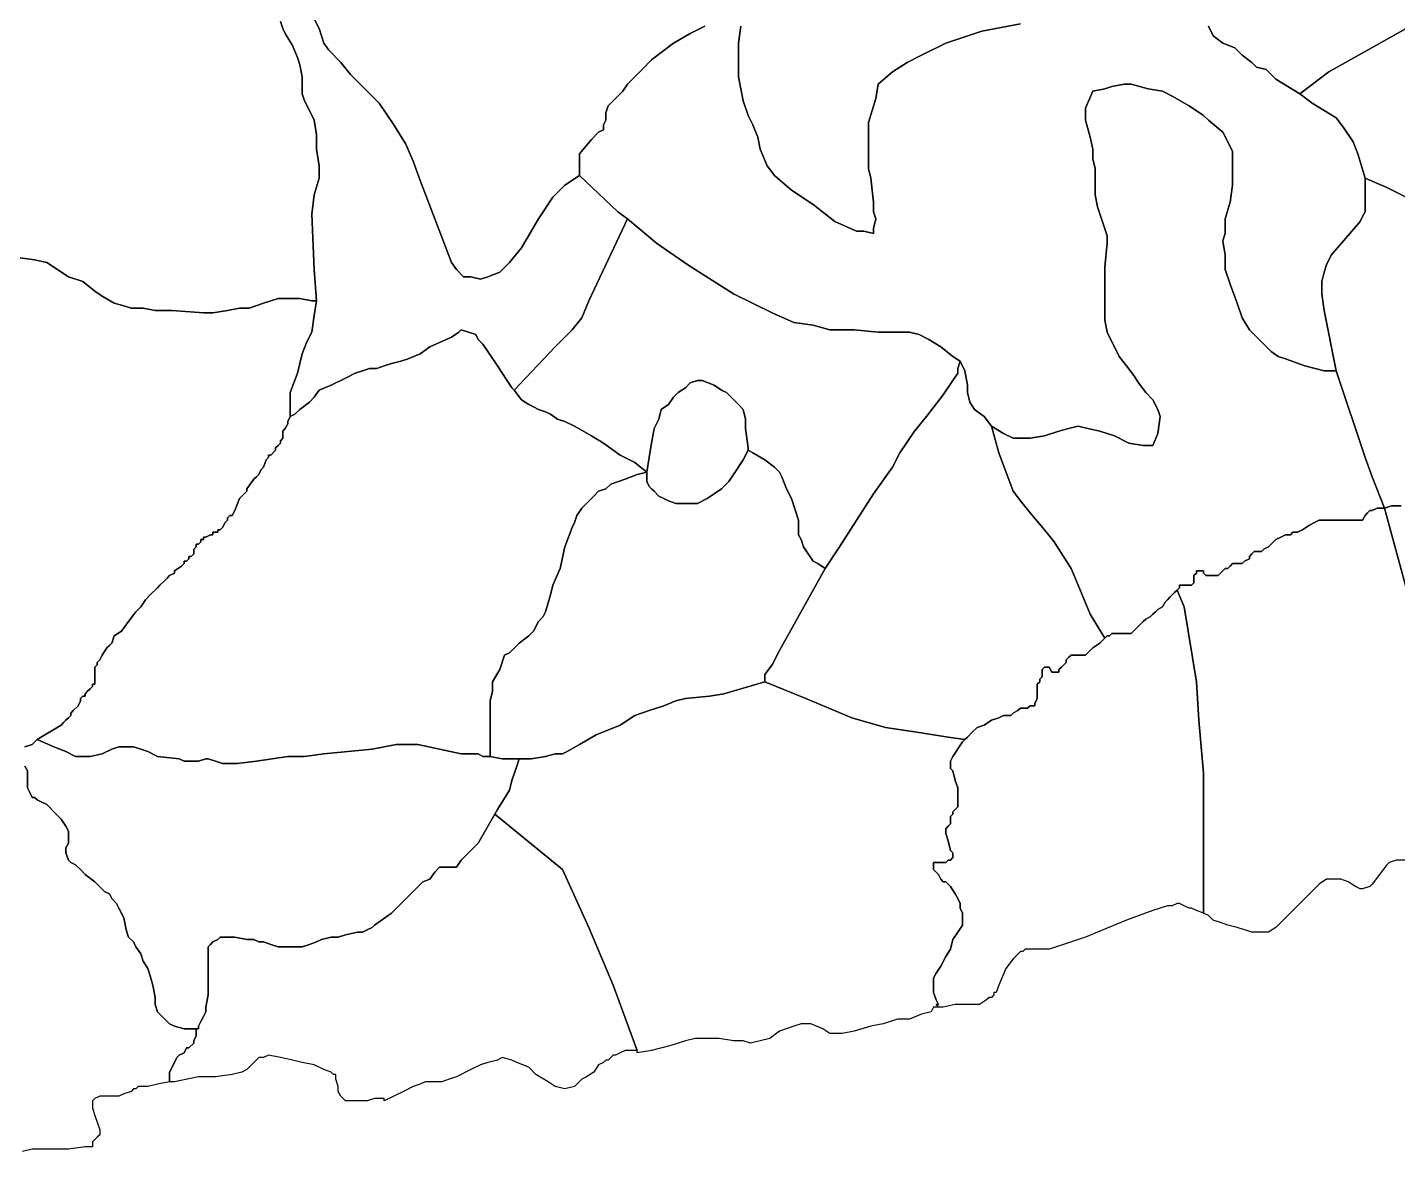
# Model space of a CAD drawing. Extents: x 20 to 266, y 22 to 174.
# Drawn here: x 136.32 to 184.45, y 23.18 to 62.68 of the extents above; entities that cross this region are included whole.
import ezdxf

# ---------------------------------------------------------------- set-up
doc = ezdxf.new("R2010")
doc.units = 0
doc.layers.add('KAREMO', color=7, linetype='CONTINUOUS')

msp = doc.modelspace()

# ---------------------------------------------------------------- linework, layer by layer
at = {"layer": 'KAREMO', "color": 2}
for points in [[(145.209084, 62.892594), (145.293754, 62.63857), (145.378424, 62.469222), (145.632435, 62.045846), (145.801771, 61.622474), (145.886442, 61.36845), (145.971112, 60.945074), (145.971112, 60.352351), (146.055782, 60.098326), (146.225122, 59.759628), (146.394463, 59.420926), (146.479133, 58.91288), (146.479133, 58.404831), (146.563803, 57.812104), (146.563803, 57.388732), (146.394463, 56.796009), (146.309793, 56.118608), (146.394463, 54.171088), (146.479133, 53.070315), (146.309793, 53.070315), (145.886442, 53.154989), (145.547764, 53.154989), (145.378424, 53.154989), (145.209084, 53.154989), (145.124413, 53.154989), (144.616392, 52.985642), (144.108371, 52.816291), (143.769694, 52.816291), (143.346343, 52.731617), (142.838322, 52.64694), (142.499641, 52.64694), (141.398932, 52.731617), (141.144921, 52.731617), (140.806241, 52.731617), (140.382893, 52.816291), (139.959542, 52.816291), (139.705532, 52.900965), (139.366851, 52.985642), (138.9435, 53.239666), (138.689493, 53.409014), (138.266142, 53.747716), (137.758121, 53.917063), (136.996092, 54.425113), (136.572741, 54.509786), (135.98005, 54.594464)], [(155.708167, 57.473405), (157.062886, 56.203286), (157.401567, 55.949261), (156.724205, 54.509786), (156.046844, 53.070316), (155.792837, 52.477592), (155.454156, 52.054217), (154.861465, 51.461494), (153.422075, 49.937345), (153.337405, 50.022023), (152.829383, 50.784097), (152.490703, 51.292143), (152.321366, 51.546167), (152.152025, 51.715518), (152.067355, 51.884869), (151.559334, 52.054217), (151.474664, 51.969543), (151.220653, 51.800192), (150.458625, 51.461494), (150.119944, 51.207469), (149.696593, 51.038121), (149.442583, 50.953444), (149.103902, 50.868771), (148.849895, 50.784097), (148.595884, 50.69942), (148.341874, 50.69942), (148.087863, 50.614746), (147.833853, 50.530072), (147.495172, 50.360721), (146.987154, 50.106696), (146.563803, 49.937345), (146.394463, 49.683324), (146.225122, 49.513973), (145.886442, 49.259949), (145.717101, 49.090598), (145.547764, 49.005924), (145.547764, 49.4293), (145.547764, 49.852672), (145.801771, 50.530072), (145.971112, 51.207469), (146.140452, 51.630845), (146.309793, 51.969543), (146.394463, 52.562266), (146.479133, 53.070316), (146.394463, 54.171088), (146.309793, 56.118608), (146.394463, 56.796009), (146.563803, 57.388732), (146.563803, 57.812104), (146.479133, 58.404831), (146.479133, 58.91288), (146.394463, 59.420926), (146.225122, 59.759628), (146.055782, 60.098326), (145.971112, 60.352351), (145.971112, 60.945074), (145.886442, 61.36845), (145.801771, 61.622474), (145.632435, 62.045846), (145.378424, 62.469222), (145.293754, 62.63857), (145.209084, 62.892594)], [(146.394463, 62.977272), (146.563803, 62.63857), (146.733144, 62.13052), (146.902484, 61.876496), (147.325835, 61.453123), (147.664512, 61.029748), (148.172533, 60.521698), (148.680555, 60.013652), (149.188572, 59.251578), (149.611923, 58.574178), (149.865934, 57.981455), (150.119944, 57.304058), (150.627965, 55.949261), (151.220653, 54.425113), (151.389994, 54.171088), (151.644004, 53.917063), (151.898015, 53.917063), (152.236696, 53.83239), (152.490703, 53.917063), (152.914054, 54.086414), (153.252734, 54.425113), (153.676085, 54.933162), (154.268773, 55.949261), (154.776794, 56.711331), (155.200145, 57.134707), (155.708167, 57.473406)], [(160.111006, 62.723247), (159.602985, 62.469222), (159.010297, 62.13052), (158.248265, 61.537797), (157.909585, 61.199099), (157.401567, 60.691049), (157.232227, 60.437025), (156.978216, 60.183), (156.893546, 60.098326), (156.724205, 59.928975), (156.639535, 59.67495), (156.639535, 59.420926), (156.554865, 59.251578), (156.554865, 59.082227), (156.385525, 58.997554), (156.131514, 58.743529), (155.708167, 58.23548), (155.708167, 57.896781), (155.708167, 57.473405), (155.200145, 57.134707), (154.776794, 56.711331), (154.268773, 55.949261), (153.676085, 54.933162), (153.252734, 54.425113), (152.914054, 54.086414), (152.490703, 53.917063), (152.236696, 53.83239), (151.898015, 53.917063), (151.644004, 53.917063), (151.389994, 54.171088), (151.220653, 54.425113), (150.627965, 55.949261), (150.119944, 57.304058), (149.865934, 57.981455), (149.611923, 58.574178), (149.188572, 59.251578), (148.680555, 60.013652), (148.172533, 60.521698), (147.664512, 61.029748), (147.325835, 61.453123), (146.902484, 61.876495), (146.733144, 62.13052), (146.563803, 62.63857), (146.394463, 62.977272)], [(177.807041, 62.723247), (177.976382, 62.384545), (178.315059, 62.13052), (178.73841, 61.961173), (178.992421, 61.707148), (179.331101, 61.453123), (179.500442, 61.283772), (179.839119, 61.199099), (180.1778, 60.8604), (181.024502, 60.352351), (181.447853, 60.013652), (181.8712, 59.759628), (182.294551, 59.505603), (182.548562, 59.166901), (182.887243, 58.658855), (183.056583, 58.23548), (183.31059, 57.388732), (183.31059, 56.796009), (183.31059, 56.457307), (183.31059, 56.203286), (183.22592, 56.033935), (183.141253, 55.864584), (182.633232, 55.27186), (182.125211, 54.679137), (181.95587, 54.340439), (181.8712, 54.086414), (181.78653, 53.747716), (181.78653, 53.32434), (181.8712, 52.731617), (182.294551, 50.614746), (181.8712, 50.614746), (181.193842, 50.784097), (180.516481, 51.038121), (180.26247, 51.122795), (180.008459, 51.292143), (179.669782, 51.630845), (179.246431, 52.054217), (178.992421, 52.477592), (178.82308, 52.985642), (178.56907, 53.663039), (178.399729, 54.171088), (178.399729, 54.679137), (178.315059, 55.187187), (178.399729, 55.441211), (178.399729, 55.949261), (178.56907, 56.541984), (178.65374, 57.134707), (178.65374, 57.558083), (178.65374, 57.981455), (178.65374, 58.320153), (178.484399, 58.658855), (178.315059, 58.997554), (177.807041, 59.420926), (177.637701, 59.590277), (177.12968, 59.928975), (176.536989, 60.267677), (176.198311, 60.437025), (175.69029, 60.521698), (175.097599, 60.691049), (174.843588, 60.691049), (174.420241, 60.606376), (174.16623, 60.521698), (173.742879, 60.437025), (173.488869, 59.844301), (173.488869, 59.420926), (173.658209, 58.828203), (173.742879, 58.404831), (173.742879, 58.066129), (173.827549, 57.72743), (173.827549, 57.304058), (173.827549, 56.796009), (173.91222, 56.372633), (174.2509, 55.356534), (174.2509, 55.10251), (174.16623, 54.255762), (174.16623, 53.493691), (174.16623, 52.900965), (174.16623, 52.392919), (174.2509, 51.969543), (174.674248, 51.122795), (174.928258, 50.784097), (175.182269, 50.445395), (175.351609, 50.19137), (175.60562, 49.852672), (175.85963, 49.598647), (176.028971, 49.259949), (176.113641, 49.005924), (176.028971, 48.413201), (175.85963, 47.989825), (175.52095, 47.989825), (175.012929, 48.074502), (174.504911, 48.328527), (173.99689, 48.497875), (173.573539, 48.582548), (173.234858, 48.667225), (172.896181, 48.582548), (172.5575, 48.497875), (172.049479, 48.328527), (171.541458, 48.24385), (171.20278, 48.24385), (170.94877, 48.24385), (170.610089, 48.413201), (170.186738, 48.667226), (169.932727, 49.005924), (169.594047, 49.259949), (169.42471, 49.513973), (169.34004, 49.852672), (169.34004, 50.106696), (169.255369, 50.614746), (169.086029, 50.953444), (168.832018, 51.122795), (168.408667, 51.461494), (167.985317, 51.715518), (167.646639, 51.884869), (167.307958, 51.969543), (166.884608, 51.969543), (166.207246, 51.969543), (165.360548, 52.054217), (164.513846, 52.054217), (163.921158, 52.223568), (163.243796, 52.308241), (162.481768, 52.64694), (161.127045, 53.32434), (159.518315, 54.340439), (158.417606, 55.10251), (157.401567, 55.949261), (157.062886, 56.203286), (155.708167, 57.473405), (155.708167, 57.896781), (155.708167, 58.23548), (156.131514, 58.743529), (156.385525, 58.997554), (156.554865, 59.082227), (156.554865, 59.251578), (156.639535, 59.420926), (156.639535, 59.67495), (156.724205, 59.928975), (156.893546, 60.098326), (156.978216, 60.183), (157.232227, 60.437025), (157.401567, 60.691049), (157.909585, 61.199099), (158.248265, 61.537797), (159.010297, 62.13052), (159.602985, 62.469222), (160.111006, 62.723247)], [(161.381055, 62.723247), (161.296385, 62.13052), (161.296385, 61.707148), (161.296385, 61.36845), (161.296385, 60.945074), (161.381055, 60.521698), (161.465726, 60.098326), (161.635066, 59.590277), (161.804406, 59.251578), (161.973747, 58.828203), (162.058417, 58.404831), (162.312428, 57.812104), (162.566438, 57.473405), (163.159126, 56.965356), (163.921158, 56.457307), (164.683186, 55.864584), (165.445218, 55.525885), (165.699228, 55.525885), (166.037909, 55.441211), (166.037909, 55.610559), (166.122576, 55.949261), (166.037909, 56.203286), (166.037909, 56.541984), (165.953239, 57.388732), (165.868569, 57.72743), (165.868569, 58.320153), (165.868569, 58.743529), (165.868569, 59.166901), (165.868569, 59.336252), (166.122576, 60.183), (166.207246, 60.691049), (166.715267, 61.114425), (167.223288, 61.453123), (167.731309, 61.707148), (168.578008, 62.13052), (169.848057, 62.553896), (171.20278, 62.807921)], [(171.20278, 62.807921), (169.848057, 62.553896), (168.578008, 62.13052), (167.731309, 61.707148), (167.223288, 61.453123), (166.715267, 61.114425), (166.207246, 60.691049), (166.122576, 60.183), (165.868569, 59.336252), (165.868569, 59.166901), (165.868569, 58.743529), (165.868569, 58.320153), (165.868569, 57.72743), (165.953239, 57.388732), (166.037909, 56.541984), (166.037909, 56.203286), (166.122576, 55.949261), (166.037909, 55.610559), (166.037909, 55.441211), (165.699228, 55.525885), (165.445218, 55.525885), (164.683186, 55.864584), (163.921158, 56.457307), (163.159126, 56.965356), (162.566438, 57.473406), (162.312428, 57.812104), (162.058417, 58.404831), (161.973747, 58.828203), (161.804406, 59.251578), (161.635066, 59.590277), (161.465726, 60.098326), (161.381055, 60.521698), (161.296385, 60.945074), (161.296385, 61.36845), (161.296385, 61.707148), (161.296385, 62.13052), (161.381055, 62.723247)], [(184.749983, 62.63857), (182.040541, 61.114425), (181.024502, 60.352351), (180.1778, 60.8604), (179.839119, 61.199099), (179.500442, 61.283772), (179.331101, 61.453123), (178.992421, 61.707148), (178.73841, 61.961173), (178.315059, 62.13052), (177.976382, 62.384545), (177.807041, 62.723247)], [(185.258001, 56.457307), (184.072622, 57.050033), (183.31059, 57.388732), (183.056583, 58.23548), (182.887243, 58.658855), (182.548562, 59.166901), (182.294551, 59.505603), (181.8712, 59.759628), (181.447853, 60.013652), (181.024502, 60.352351), (182.040541, 61.114425), (184.749983, 62.63857)], [(182.294551, 50.614746), (183.31059, 47.566453), (183.564601, 46.889053), (183.987952, 45.78828), (183.903281, 45.78828), (183.733941, 45.78828), (183.564601, 45.703606), (183.47993, 45.703606), (183.39526, 45.618933), (183.31059, 45.534255), (183.22592, 45.364908), (183.141253, 45.364908), (183.056583, 45.364908), (182.887243, 45.364908), (182.717902, 45.364908), (182.548562, 45.364908), (182.294551, 45.364908), (182.040541, 45.364908), (181.8712, 45.364908), (181.70186, 45.364908), (181.532519, 45.280231), (181.363183, 45.195557), (181.109172, 45.026206), (180.939832, 44.941532), (180.770491, 44.941532), (180.685821, 44.856859), (180.516481, 44.856859), (180.34714, 44.772181), (180.1778, 44.687508), (180.09313, 44.602834), (180.008459, 44.518157), (179.923789, 44.433483), (179.754449, 44.348809), (179.669782, 44.264136), (179.500442, 44.264136), (179.415772, 44.264136), (179.331101, 44.179458), (179.246431, 44.094785), (179.246431, 44.010111), (179.077091, 43.925434), (178.992421, 43.84076), (178.82308, 43.84076), (178.65374, 43.84076), (178.56907, 43.756086), (178.484399, 43.671409), (178.399729, 43.671409), (178.230389, 43.502061), (178.145719, 43.417384), (177.976382, 43.417384), (177.891712, 43.417384), (177.722371, 43.417384), (177.637701, 43.502061), (177.637701, 43.586735), (177.553031, 43.586735), (177.468361, 43.586735), (177.38369, 43.586735), (177.38369, 43.502061), (177.29902, 43.417384), (177.29902, 43.33271), (177.29902, 43.163363), (177.21435, 43.078686), (177.04501, 43.078686), (176.875669, 43.078686), (176.790999, 43.078686), (176.790999, 42.994012), (176.706329, 42.909338), (176.621659, 42.824661), (176.536989, 42.739987), (176.452318, 42.655314), (176.367648, 42.570636), (176.282981, 42.485963), (176.198311, 42.316612), (176.028971, 42.231938), (175.944301, 42.147264), (175.859631, 42.062587), (175.77496, 41.977913), (175.60562, 41.89324), (175.52095, 41.808566), (175.43628, 41.723889), (175.266939, 41.554541), (175.097599, 41.38519), (175.012929, 41.38519), (174.928258, 41.38519), (174.843588, 41.38519), (174.758918, 41.38519), (174.589581, 41.38519), (174.420241, 41.38519), (174.335571, 41.300516), (174.2509, 41.300516), (174.16623, 41.215839), (173.658209, 42.062587), (173.234858, 43.078686), (172.980847, 43.671409), (172.5575, 44.348809), (172.38816, 44.602834), (172.049479, 45.026206), (171.541458, 45.618933), (171.20278, 46.042305), (170.94877, 46.381003), (170.440749, 47.7358), (170.186738, 48.667225), (170.610089, 48.413201), (170.94877, 48.24385), (171.20278, 48.24385), (171.541458, 48.24385), (172.049479, 48.328527), (172.5575, 48.497875), (172.896181, 48.582548), (173.234858, 48.667225), (173.573539, 48.582548), (173.99689, 48.497875), (174.504911, 48.328527), (175.012929, 48.074502), (175.52095, 47.989825), (175.859631, 47.989825), (176.028971, 48.413201), (176.113641, 49.005924), (176.028971, 49.259949), (175.859631, 49.598647), (175.60562, 49.852672), (175.351609, 50.19137), (175.182269, 50.445395), (174.928258, 50.784097), (174.674248, 51.122795), (174.2509, 51.969543), (174.16623, 52.392919), (174.16623, 52.900965), (174.16623, 53.493691), (174.16623, 54.255762), (174.2509, 55.10251), (174.2509, 55.356534), (173.91222, 56.372633), (173.827549, 56.796009), (173.827549, 57.304058), (173.827549, 57.72743), (173.742879, 58.066129), (173.742879, 58.404831), (173.658209, 58.828203), (173.488869, 59.420926), (173.488869, 59.844301), (173.742879, 60.437025), (174.16623, 60.521698), (174.420241, 60.606376), (174.843588, 60.691049), (175.097599, 60.691049), (175.69029, 60.521698), (176.198311, 60.437025), (176.536989, 60.267677), (177.12968, 59.928975), (177.637701, 59.590277), (177.807041, 59.420926), (178.315059, 58.997554), (178.484399, 58.658855), (178.65374, 58.320153), (178.65374, 57.981455), (178.65374, 57.558083), (178.65374, 57.134707), (178.56907, 56.541984), (178.399729, 55.949261), (178.399729, 55.441211), (178.315059, 55.187187), (178.399729, 54.679137), (178.399729, 54.171088), (178.56907, 53.663039), (178.82308, 52.985642), (178.992421, 52.477592), (179.246431, 52.054217), (179.669782, 51.630845), (180.008459, 51.292143), (180.26247, 51.122795), (180.516481, 51.038121), (181.193842, 50.784097), (181.8712, 50.614746), (182.294551, 50.614746)], [(184.580643, 45.872954), (184.241962, 45.872954), (183.987952, 45.78828), (183.564601, 46.889053), (183.31059, 47.566453), (182.294551, 50.614746), (181.8712, 52.731617), (181.78653, 53.32434), (181.78653, 53.747716), (181.8712, 54.086414), (181.95587, 54.340439), (182.125211, 54.679137), (182.633232, 55.271861), (183.141253, 55.864584), (183.22592, 56.033935), (183.31059, 56.203286), (183.31059, 56.457307), (183.31059, 56.796009), (183.31059, 57.388732), (184.072622, 57.050033), (185.258001, 56.457307)], [(169.086029, 50.953444), (169.001359, 50.69942), (169.001359, 50.530072), (168.832018, 50.276047), (168.493338, 49.767998), (167.900646, 49.005924), (167.477299, 48.497875), (166.969278, 47.7358), (166.715267, 47.227751), (166.037909, 46.29633), (164.852526, 44.433483), (164.344509, 43.671409), (164.090498, 43.84076), (163.921158, 43.925434), (163.751817, 44.179458), (163.582477, 44.433483), (163.497807, 44.687508), (163.413137, 44.856859), (163.413137, 45.110883), (163.413137, 45.364908), (163.159126, 46.126979), (162.989786, 46.46568), (162.820445, 46.889053), (162.735775, 47.058404), (162.566438, 47.227751), (162.227757, 47.481776), (161.804406, 47.7358), (161.635066, 47.820478), (161.635066, 47.905151), (161.550396, 48.582548), (161.550396, 48.92125), (161.465726, 49.259949), (161.296385, 49.4293), (161.042375, 49.683324), (160.873038, 49.852672), (160.703697, 49.937345), (160.449687, 50.106696), (160.026336, 50.276047), (159.856995, 50.276047), (159.602985, 50.19137), (159.433645, 50.022023), (159.179637, 49.852672), (159.010297, 49.683324), (158.840957, 49.4293), (158.586946, 49.259949), (158.502276, 48.92125), (158.332936, 48.582548), (158.248265, 48.074502), (158.163595, 47.566453), (158.078925, 47.058404), (157.655574, 47.397102), (157.147556, 47.651127), (156.554865, 48.074502), (156.131514, 48.328527), (155.538826, 48.667225), (155.200145, 48.836573), (154.946135, 48.92125), (154.692124, 49.090598), (154.522784, 49.175275), (154.268773, 49.259949), (154.099436, 49.344622), (153.930096, 49.4293), (153.676085, 49.598647), (153.422075, 49.937345), (154.861465, 51.461494), (155.454156, 52.054217), (155.792837, 52.477592), (156.046844, 53.070315), (156.724205, 54.509786), (157.401567, 55.949261), (158.417606, 55.10251), (159.518315, 54.340439), (161.127045, 53.32434), (162.481768, 52.64694), (163.243796, 52.308241), (163.921158, 52.223568), (164.513846, 52.054217), (165.360548, 52.054217), (166.207246, 51.969543), (166.884608, 51.969543), (167.307958, 51.969543), (167.646639, 51.884869), (167.985317, 51.715518), (168.408667, 51.461494), (168.832018, 51.122795), (169.086029, 50.953444)], [(135.98005, 54.594464), (136.572741, 54.509786), (136.996092, 54.425113), (137.758121, 53.917063), (138.266142, 53.747716), (138.689493, 53.409014), (138.9435, 53.239666), (139.366851, 52.985642), (139.705532, 52.900965), (139.959542, 52.816291), (140.382893, 52.816291), (140.806241, 52.731617), (141.144921, 52.731617), (141.398932, 52.731617), (142.499641, 52.64694), (142.838322, 52.64694), (143.346343, 52.731617), (143.769694, 52.816291), (144.108371, 52.816291), (144.616392, 52.985642), (145.124413, 53.154989), (145.209084, 53.154989), (145.378424, 53.154989), (145.547764, 53.154989), (145.886442, 53.154989), (146.309793, 53.070316), (146.479133, 53.070316)], [(146.479133, 53.070315), (146.394463, 52.562266), (146.309793, 51.969543), (146.140452, 51.630845), (145.971112, 51.207469), (145.801771, 50.530072), (145.547764, 49.852672), (145.547764, 49.4293), (145.547764, 49.005924), (145.463094, 48.836573), (145.463094, 48.751899), (145.378424, 48.582548), (145.293754, 48.497875), (145.293754, 48.24385), (145.209084, 48.159176), (145.209084, 48.074502), (145.124413, 47.989825), (145.039743, 47.905151), (145.039743, 47.820478), (144.870403, 47.651127), (144.785733, 47.651127), (144.785733, 47.566453), (144.701062, 47.481776), (144.616392, 47.227751), (144.531722, 47.143077), (144.447052, 46.97373), (144.362382, 46.889053), (144.277711, 46.804379), (144.023701, 46.465681), (144.023701, 46.381003), (143.939034, 46.29633), (143.854364, 46.211656), (143.769694, 46.126979), (143.600353, 45.703606), (143.515683, 45.534255), (143.431013, 45.534255), (143.346343, 45.449582), (143.346343, 45.364908), (143.261673, 45.280231), (143.177002, 45.110883), (143.092332, 45.026206), (143.007662, 45.026206), (143.007662, 44.941532), (142.838322, 44.941532), (142.838322, 44.856859), (142.753652, 44.856859), (142.584311, 44.772181), (142.499641, 44.772181), (142.499641, 44.687508), (142.414971, 44.687508), (142.414971, 44.602834), (142.330301, 44.518157), (142.245634, 44.518157), (142.245634, 44.433483), (142.160964, 44.348809), (142.160964, 44.264136), (142.160964, 44.179458), (142.076293, 44.094785), (141.991623, 44.094785), (141.991623, 44.010111), (141.906953, 43.925434), (141.822283, 43.925434), (141.822283, 43.84076), (141.737613, 43.756086), (141.483602, 43.586735), (141.483602, 43.502061), (141.314262, 43.417384), (141.229592, 43.33271), (141.144921, 43.248037), (140.975581, 43.078686), (140.890911, 42.994012), (140.6369, 42.739987), (140.467563, 42.570636), (140.298223, 42.316612), (140.128883, 42.147264), (139.874872, 41.808566), (139.620861, 41.469864), (139.366851, 41.300516), (139.282181, 41.046492), (139.19751, 40.961814), (139.11284, 40.877141), (138.9435, 40.623116), (138.85883, 40.453769), (138.774163, 40.369091), (138.774163, 40.284418), (138.689493, 40.199744), (138.689493, 40.115067), (138.689493, 40.030393), (138.689493, 39.945719), (138.689493, 39.861042), (138.689493, 39.776368), (138.689493, 39.691695), (138.689493, 39.607017), (138.604823, 39.607017), (138.604823, 39.522344), (138.520152, 39.43767), (138.435482, 39.352993), (138.350812, 39.268319), (138.350812, 39.183645), (138.266142, 39.183645), (138.181472, 39.098971), (138.181472, 39.014294), (138.096801, 38.844947), (137.927461, 38.675596), (137.842791, 38.590922), (137.842791, 38.506245), (137.758121, 38.421571), (137.67345, 38.336897), (137.58878, 38.25222), (137.50411, 38.167546), (136.657412, 37.659497), (136.488071, 37.49015), (136.234061, 37.405472)], [(153.422075, 49.937345), (153.676085, 49.598647), (153.930096, 49.4293), (154.099436, 49.344622), (154.268773, 49.259949), (154.522784, 49.175275), (154.692124, 49.090598), (154.946135, 48.92125), (155.200145, 48.836573), (155.538826, 48.667226), (156.131514, 48.328527), (156.554865, 48.074502), (157.147556, 47.651127), (157.655574, 47.397102), (158.078925, 47.058404), (157.740244, 46.97373), (157.316897, 46.804379), (156.808876, 46.635028), (156.639535, 46.465681), (156.385525, 46.381003), (156.216184, 46.211656), (155.962174, 45.957631), (155.792837, 45.78828), (155.623496, 45.534255), (155.538826, 45.280231), (155.454156, 45.110883), (155.200145, 44.433483), (155.030805, 43.671409), (154.776794, 43.078686), (154.692124, 42.739987), (154.522784, 42.147264), (154.438114, 41.977913), (154.268773, 41.808566), (154.099436, 41.469864), (153.930096, 41.300516), (153.591415, 41.046492), (153.252734, 40.70779), (153.083394, 40.623116), (152.914054, 40.115067), (152.660043, 39.691695), (152.660043, 39.352993), (152.575373, 39.014294), (152.575373, 38.082873), (152.575373, 37.066774), (152.490703, 37.066774), (152.321366, 37.066774), (152.152025, 37.151448), (151.982685, 37.151448), (151.813345, 37.151448), (151.728674, 37.151448), (151.559334, 37.151448), (150.035274, 37.49015), (149.527253, 37.49015), (149.273242, 37.49015), (148.849895, 37.405472), (148.426544, 37.320799), (146.733144, 37.151448), (146.055782, 37.066774), (145.463094, 37.066774), (144.362382, 36.897423), (143.685024, 36.812749), (143.177002, 36.812749), (142.922992, 36.897423), (142.668981, 36.9821), (142.584311, 36.9821), (142.330301, 36.897423), (142.076293, 36.897423), (141.822283, 36.897423), (141.652942, 36.9821), (140.890911, 37.066774), (140.552233, 37.236125), (140.298223, 37.320799), (140.044212, 37.405472), (139.705532, 37.405472), (139.536191, 37.405472), (139.282181, 37.320799), (138.9435, 37.151448), (138.520152, 37.066774), (138.266142, 37.066774), (138.012131, 37.066774), (137.67345, 37.236125), (137.250099, 37.405472), (136.657412, 37.659497), (137.50411, 38.167546), (137.58878, 38.25222), (137.67345, 38.336897), (137.758121, 38.421571), (137.842791, 38.506245), (137.842791, 38.590922), (137.927461, 38.675596), (138.096801, 38.844947), (138.181472, 39.014294), (138.181472, 39.098971), (138.266142, 39.183645), (138.350812, 39.183645), (138.350812, 39.268319), (138.435482, 39.352993), (138.520152, 39.43767), (138.604823, 39.522344), (138.604823, 39.607017), (138.689493, 39.607017), (138.689493, 39.691695), (138.689493, 39.776368), (138.689493, 39.861042), (138.689493, 39.945719), (138.689493, 40.030393), (138.689493, 40.115067), (138.689493, 40.199744), (138.774163, 40.284418), (138.774163, 40.369091), (138.85883, 40.453769), (138.9435, 40.623116), (139.11284, 40.877141), (139.19751, 40.961814), (139.282181, 41.046492), (139.366851, 41.300516), (139.620861, 41.469864), (139.874872, 41.808566), (140.128883, 42.147264), (140.298223, 42.316612), (140.467563, 42.570636), (140.6369, 42.739987), (140.890911, 42.994012), (140.975581, 43.078686), (141.144921, 43.248037), (141.229592, 43.33271), (141.314262, 43.417384), (141.483602, 43.502061), (141.483602, 43.586735), (141.737613, 43.756086), (141.822283, 43.84076), (141.822283, 43.925434), (141.906953, 43.925434), (141.991623, 44.010111), (141.991623, 44.094785), (142.076293, 44.094785), (142.160964, 44.179458), (142.160964, 44.264136), (142.160964, 44.348809), (142.245634, 44.433483), (142.245634, 44.518157), (142.330301, 44.518157), (142.414971, 44.602834), (142.414971, 44.687508), (142.499641, 44.687508), (142.499641, 44.772181), (142.584311, 44.772181), (142.753651, 44.856859), (142.838322, 44.856859), (142.838322, 44.941532), (143.007662, 44.941532), (143.007662, 45.026206), (143.092332, 45.026206), (143.177002, 45.110883), (143.261673, 45.280231), (143.346343, 45.364908), (143.346343, 45.449582), (143.431013, 45.534255), (143.515683, 45.534255), (143.600353, 45.703606), (143.769694, 46.126979), (143.854364, 46.211656), (143.939034, 46.29633), (144.023701, 46.381003), (144.023701, 46.465681), (144.277711, 46.804379), (144.362382, 46.889053), (144.447052, 46.97373), (144.531722, 47.143077), (144.616392, 47.227751), (144.701062, 47.481776), (144.785733, 47.566453), (144.785733, 47.651127), (144.870403, 47.651127), (145.039743, 47.820478), (145.039743, 47.905151), (145.124413, 47.989825), (145.209084, 48.074502), (145.209084, 48.159176), (145.293754, 48.24385), (145.293754, 48.497875), (145.378424, 48.582548), (145.463094, 48.751899), (145.463094, 48.836573), (145.547764, 49.005924), (145.717101, 49.090598), (145.886442, 49.259949), (146.225122, 49.513973), (146.394463, 49.683324), (146.563803, 49.937345), (146.987154, 50.106696), (147.495172, 50.360721), (147.833853, 50.530072), (148.087863, 50.614746), (148.341874, 50.69942), (148.595884, 50.69942), (148.849895, 50.784097), (149.103902, 50.86877), (149.442583, 50.953444), (149.696593, 51.038121), (150.119944, 51.207469), (150.458625, 51.461494), (151.220653, 51.800192), (151.474664, 51.969543), (151.559334, 52.054217), (152.067355, 51.884869), (152.152025, 51.715518), (152.321366, 51.546167), (152.490703, 51.292143), (152.829383, 50.784097), (153.337405, 50.022023), (153.422075, 49.937345)], [(170.186738, 48.667225), (170.440749, 47.7358), (170.94877, 46.381003), (171.20278, 46.042305), (171.541458, 45.618933), (172.049479, 45.026206), (172.38816, 44.602834), (172.5575, 44.348809), (172.980847, 43.671409), (173.234858, 43.078686), (173.658209, 42.062587), (174.16623, 41.215839), (173.99689, 41.046492), (173.742879, 40.877141), (173.658209, 40.792467), (173.488869, 40.623116), (173.404198, 40.623116), (173.319528, 40.623116), (173.234858, 40.623116), (173.065518, 40.623116), (172.980847, 40.623116), (172.896181, 40.538442), (172.811511, 40.453769), (172.811511, 40.369091), (172.72684, 40.284418), (172.64217, 40.199744), (172.5575, 40.115067), (172.5575, 40.030393), (172.38816, 40.030393), (172.303489, 40.030393), (172.218819, 40.199744), (172.134149, 40.199744), (172.049479, 40.199744), (171.964809, 40.115067), (171.964809, 40.030393), (171.964809, 39.945719), (171.964809, 39.861042), (171.880138, 39.776368), (171.880138, 39.691695), (171.795468, 39.607017), (171.795468, 39.43767), (171.795468, 39.352993), (171.795468, 39.183645), (171.795468, 39.098971), (171.710798, 38.92962), (171.710798, 38.844947), (171.541458, 38.844947), (171.456787, 38.760269), (171.372117, 38.760269), (171.287447, 38.760269), (171.20278, 38.760269), (171.11811, 38.675596), (170.94877, 38.590922), (170.8641, 38.506245), (170.779429, 38.506245), (170.610089, 38.506245), (170.440749, 38.421571), (170.186738, 38.336897), (169.932727, 38.167546), (169.678717, 38.082873), (169.50938, 37.913522), (169.34004, 37.744174), (169.255369, 37.659497), (168.662678, 37.744174), (167.561969, 37.913522), (166.461257, 38.082873), (165.275877, 38.421571), (163.667147, 39.098971), (162.227757, 39.691695), (162.227757, 39.945719), (162.481768, 40.284418), (162.735775, 40.792467), (164.344509, 43.671409), (164.852526, 44.433483), (166.037909, 46.29633), (166.715267, 47.227751), (166.969278, 47.7358), (167.477299, 48.497875), (167.900646, 49.005924), (168.493338, 49.767998), (168.832018, 50.276047), (169.001359, 50.530072), (169.001359, 50.69942), (169.086029, 50.953444), (169.255369, 50.614746), (169.34004, 50.106696), (169.34004, 49.852672), (169.42471, 49.513973), (169.594047, 49.259949), (169.932727, 49.005924), (170.186738, 48.667225)], [(161.635066, 47.905151), (161.635066, 47.820478), (161.465726, 47.481776), (161.127045, 46.97373), (160.957708, 46.719705), (160.703697, 46.46568), (160.449687, 46.29633), (160.195676, 46.126979), (159.856995, 45.957631), (159.602985, 45.957631), (159.264308, 45.957631), (159.094967, 45.957631), (158.840957, 46.042305), (158.671616, 46.126979), (158.502276, 46.211656), (158.332936, 46.381003), (158.248265, 46.46568), (158.163595, 46.550354), (158.078925, 46.719705), (158.078925, 47.058404), (158.163595, 47.566453), (158.248265, 48.074502), (158.332936, 48.582548), (158.502276, 48.92125), (158.586946, 49.259949), (158.840957, 49.4293), (159.010297, 49.683324), (159.179637, 49.852672), (159.433645, 50.022023), (159.602985, 50.19137), (159.856995, 50.276047), (160.026336, 50.276047), (160.449687, 50.106696), (160.703697, 49.937345), (160.873038, 49.852672), (161.042375, 49.683324), (161.296385, 49.4293), (161.465726, 49.259949), (161.550396, 48.92125), (161.550396, 48.582548), (161.635066, 47.905151)], [(164.344509, 43.671409), (162.735775, 40.792467), (162.481768, 40.284418), (162.227757, 39.945719), (162.227757, 39.691695), (160.788368, 39.268319), (160.280346, 39.183645), (159.433645, 39.098971), (159.094967, 39.014294), (158.671616, 38.844947), (158.163595, 38.675596), (157.655574, 38.506245), (157.147556, 38.167546), (156.300854, 37.828848), (155.708167, 37.49015), (155.284816, 37.236125), (155.115475, 37.151448), (154.861465, 37.151448), (154.522784, 37.066774), (154.014766, 36.9821), (153.676085, 36.9821), (153.591415, 36.9821), (152.998724, 36.9821), (152.575373, 37.066774), (152.575373, 38.082873), (152.575373, 39.014294), (152.660043, 39.352993), (152.660043, 39.691695), (152.914054, 40.115067), (153.083394, 40.623116), (153.252734, 40.70779), (153.591415, 41.046492), (153.930096, 41.300516), (154.099436, 41.469864), (154.268773, 41.808566), (154.438114, 41.977913), (154.522784, 42.147264), (154.692124, 42.739987), (154.776794, 43.078686), (155.030805, 43.671409), (155.200145, 44.433483), (155.454156, 45.110883), (155.538826, 45.280231), (155.623496, 45.534255), (155.792837, 45.78828), (155.962174, 45.957631), (156.216184, 46.211656), (156.385525, 46.381003), (156.639535, 46.46568), (156.808876, 46.635028), (157.316897, 46.804379), (157.740244, 46.97373), (158.078925, 47.058404), (158.078925, 46.719705), (158.163595, 46.550354), (158.248265, 46.46568), (158.332936, 46.381003), (158.502276, 46.211656), (158.671616, 46.126979), (158.840957, 46.042305), (159.094967, 45.957631), (159.264308, 45.957631), (159.602985, 45.957631), (159.856996, 45.957631), (160.195676, 46.126979), (160.449687, 46.29633), (160.703697, 46.46568), (160.957708, 46.719705), (161.127045, 46.97373), (161.465726, 47.481776), (161.635066, 47.820478), (161.635066, 47.905151), (161.635066, 47.820478), (161.804406, 47.7358), (162.227757, 47.481776), (162.566438, 47.227751), (162.735775, 47.058404), (162.820445, 46.889053), (162.989786, 46.465681), (163.159126, 46.126979), (163.413137, 45.364908), (163.413137, 45.110883), (163.413137, 44.856859), (163.497807, 44.687508), (163.582477, 44.433483), (163.751817, 44.179458), (163.921158, 43.925434), (164.090498, 43.84076), (164.344509, 43.671409)], [(185.00399, 33.425758), (184.411303, 33.425758), (184.157292, 33.341081), (184.072622, 33.256407), (183.818611, 32.917709), (183.564601, 32.579007), (183.47993, 32.494333), (183.22592, 32.409659), (183.141253, 32.409659), (182.971913, 32.494333), (182.717902, 32.663684), (182.463892, 32.748358), (182.379221, 32.748358), (182.209881, 32.748358), (181.95587, 32.748358), (181.70186, 32.579007), (180.1778, 31.054862), (179.923789, 30.885511), (179.754449, 30.885511), (179.500442, 30.885511), (179.331101, 30.885511), (179.077091, 30.970188), (178.82308, 31.054862), (178.484399, 31.139536), (178.230389, 31.224213), (177.976382, 31.308887), (177.807041, 31.478234), (177.637701, 31.562911), (177.637701, 34.272506), (177.637701, 36.474051), (177.468361, 38.336897), (177.38369, 39.691695), (176.96034, 42.316612), (176.706329, 42.909338), (176.790999, 42.994012), (176.790999, 43.078686), (176.875669, 43.078686), (177.04501, 43.078686), (177.21435, 43.078686), (177.29902, 43.163363), (177.29902, 43.33271), (177.29902, 43.417384), (177.38369, 43.502061), (177.38369, 43.586735), (177.468361, 43.586735), (177.553031, 43.586735), (177.637701, 43.586735), (177.637701, 43.502061), (177.722371, 43.417384), (177.891712, 43.417384), (177.976382, 43.417384), (178.145719, 43.417384), (178.230389, 43.502061), (178.399729, 43.671409), (178.484399, 43.671409), (178.56907, 43.756086), (178.65374, 43.84076), (178.82308, 43.84076), (178.992421, 43.84076), (179.077091, 43.925434), (179.246431, 44.010111), (179.246431, 44.094785), (179.331101, 44.179458), (179.415772, 44.264136), (179.500442, 44.264136), (179.669782, 44.264136), (179.754449, 44.348809), (179.923789, 44.433483), (180.008459, 44.518157), (180.09313, 44.602834), (180.1778, 44.687508), (180.34714, 44.772181), (180.516481, 44.856859), (180.685821, 44.856859), (180.770491, 44.941532), (180.939832, 44.941532), (181.109172, 45.026206), (181.363183, 45.195557), (181.532519, 45.280231), (181.70186, 45.364908), (181.8712, 45.364908), (182.040541, 45.364908), (182.294551, 45.364908), (182.548562, 45.364908), (182.717902, 45.364908), (182.887243, 45.364908), (183.056583, 45.364908), (183.141253, 45.364908), (183.22592, 45.364908), (183.31059, 45.534255), (183.39526, 45.618933), (183.47993, 45.703606), (183.564601, 45.703606), (183.733941, 45.78828), (183.903281, 45.78828), (183.987952, 45.78828), (184.749983, 42.994012)], [(184.749983, 42.994012), (183.987952, 45.78828), (184.241962, 45.872954), (184.580643, 45.872954)], [(177.637701, 31.562911), (177.38369, 31.647585), (177.21435, 31.732259), (177.12968, 31.732259), (176.960339, 31.816936), (176.790999, 31.90161), (176.706329, 31.90161), (176.536989, 31.816936), (176.367648, 31.816936), (175.85963, 31.647585), (174.928258, 31.308887), (173.91222, 30.885511), (173.488869, 30.716164), (172.47283, 30.377462), (172.218819, 30.292788), (172.134149, 30.292788), (171.964809, 30.292788), (171.710798, 30.292788), (171.541458, 30.292788), (171.456787, 30.292788), (171.372117, 30.292788), (171.287447, 30.208114), (171.20278, 30.208114), (171.03344, 30.038763), (170.94877, 29.954089), (170.694759, 29.615391), (170.440749, 29.022664), (170.356078, 28.76864), (170.271408, 28.76864), (170.271408, 28.683966), (170.186738, 28.599292), (170.102068, 28.599292), (170.017398, 28.514619), (169.763387, 28.345268), (169.42471, 28.345268), (168.916689, 28.345268), (168.493338, 28.260594), (168.323997, 28.260594), (168.239327, 28.345268), (168.323997, 28.345268), (168.239327, 28.514619), (168.154657, 28.76864), (168.154657, 29.022664), (168.154657, 29.107342), (168.154657, 29.276689), (168.239327, 29.44604), (168.408667, 29.700065), (168.578008, 30.038763), (168.747348, 30.292788), (168.832018, 30.631486), (169.001359, 30.885511), (169.170699, 31.139536), (169.170699, 31.308887), (169.170699, 31.562911), (169.086029, 31.732259), (169.086029, 31.90161), (169.001359, 32.070961), (168.916689, 32.240308), (168.747348, 32.494333), (168.578008, 32.663684), (168.493338, 32.663684), (168.408668, 32.748358), (168.323997, 32.917709), (168.239327, 33.002382), (168.154657, 33.087056), (168.154657, 33.171733), (168.154657, 33.256407), (168.154657, 33.341081), (168.239327, 33.341081), (168.323997, 33.341081), (168.493338, 33.341081), (168.578008, 33.341081), (168.662678, 33.425758), (168.747348, 33.425758), (168.832018, 33.510432), (168.832018, 33.679783), (168.747348, 33.764456), (168.662678, 34.103155), (168.578008, 34.357179), (168.578008, 34.441853), (168.578008, 34.52653), (168.662678, 34.611204), (168.747348, 34.695878), (168.747348, 34.780555), (168.747348, 34.865229), (168.747348, 34.949903), (168.832018, 35.03458), (168.832018, 35.119254), (168.916689, 35.203927), (169.001359, 35.288601), (169.001359, 35.373278), (169.001359, 35.542626), (169.001359, 35.627303), (169.001359, 35.966001), (168.916689, 36.220026), (168.832018, 36.558724), (168.747348, 36.643398), (168.747348, 36.728075), (168.747348, 36.812749), (168.747348, 36.897423), (168.832018, 37.066774), (169.170699, 37.574823), (169.255369, 37.659497), (169.34004, 37.744174), (169.50938, 37.913522), (169.678717, 38.082873), (169.932727, 38.167546), (170.186738, 38.336897), (170.440749, 38.421571), (170.610089, 38.506245), (170.779429, 38.506245), (170.8641, 38.506245), (170.94877, 38.590922), (171.11811, 38.675596), (171.20278, 38.760269), (171.287447, 38.760269), (171.372117, 38.760269), (171.456787, 38.760269), (171.541458, 38.844947), (171.710798, 38.844947), (171.710798, 38.92962), (171.795468, 39.098971), (171.795468, 39.183645), (171.795468, 39.352993), (171.795468, 39.43767), (171.795468, 39.607017), (171.880138, 39.691695), (171.880138, 39.776368), (171.964809, 39.861042), (171.964809, 39.945719), (171.964809, 40.030393), (171.964809, 40.115067), (172.049479, 40.199744), (172.134149, 40.199744), (172.218819, 40.199744), (172.303489, 40.030393), (172.38816, 40.030393), (172.5575, 40.030393), (172.5575, 40.115067), (172.64217, 40.199744), (172.72684, 40.284418), (172.811511, 40.369091), (172.811511, 40.453769), (172.896181, 40.538442), (172.980847, 40.623116), (173.065518, 40.623116), (173.234858, 40.623116), (173.319528, 40.623116), (173.404198, 40.623116), (173.488869, 40.623116), (173.658209, 40.792467), (173.742879, 40.877141), (173.99689, 41.046492), (174.16623, 41.215839), (174.2509, 41.300516), (174.335571, 41.300516), (174.420241, 41.38519), (174.589581, 41.38519), (174.758918, 41.38519), (174.843588, 41.38519), (174.928258, 41.38519), (175.012929, 41.38519), (175.097599, 41.38519), (175.266939, 41.554541), (175.43628, 41.723889), (175.52095, 41.808566), (175.60562, 41.89324), (175.77496, 41.977913), (175.85963, 42.062587), (175.944301, 42.147264), (176.028971, 42.231938), (176.198311, 42.316612), (176.282981, 42.485963), (176.367648, 42.570636), (176.452318, 42.655314), (176.536989, 42.739987), (176.621659, 42.824661), (176.706329, 42.909338), (176.960339, 42.316612), (177.38369, 39.691695), (177.468361, 38.336897), (177.637701, 36.474051), (177.637701, 34.272506), (177.637701, 31.562911)], [(169.255369, 37.659497), (169.170699, 37.574823), (168.832018, 37.066774), (168.747348, 36.897423), (168.747348, 36.812749), (168.747348, 36.728075), (168.747348, 36.643398), (168.832018, 36.558724), (168.916689, 36.220026), (169.001359, 35.966001), (169.001359, 35.627303), (169.001359, 35.542626), (169.001359, 35.373278), (169.001359, 35.288601), (168.916689, 35.203927), (168.832018, 35.119254), (168.832018, 35.03458), (168.747348, 34.949903), (168.747348, 34.865229), (168.747348, 34.780555), (168.747348, 34.695878), (168.662678, 34.611204), (168.578008, 34.52653), (168.578008, 34.441853), (168.578008, 34.357179), (168.662678, 34.103155), (168.747348, 33.764456), (168.832018, 33.679783), (168.832018, 33.510432), (168.747348, 33.425758), (168.662678, 33.425758), (168.578008, 33.341081), (168.493338, 33.341081), (168.323997, 33.341081), (168.239327, 33.341081), (168.154657, 33.341081), (168.154657, 33.256407), (168.154657, 33.171733), (168.154657, 33.087056), (168.239327, 33.002382), (168.323997, 32.917709), (168.408668, 32.748358), (168.493338, 32.663684), (168.578008, 32.663684), (168.747348, 32.494333), (168.916689, 32.240308), (169.001359, 32.070961), (169.086029, 31.90161), (169.086029, 31.732259), (169.170699, 31.562911), (169.170699, 31.308887), (169.170699, 31.139536), (169.001359, 30.885511), (168.832018, 30.631486), (168.747348, 30.292788), (168.578008, 30.038763), (168.408667, 29.700065), (168.239327, 29.44604), (168.154657, 29.276689), (168.154657, 29.107342), (168.154657, 29.022664), (168.154657, 28.76864), (168.239327, 28.514619), (168.323997, 28.345268), (168.239327, 28.345268), (168.323997, 28.260594), (168.154657, 28.260594), (168.069987, 28.091243), (167.731309, 28.006569), (167.307958, 27.837218), (166.884608, 27.837218), (166.376586, 27.667867), (165.953239, 27.583193), (165.360548, 27.413843), (164.937197, 27.329169), (164.513846, 27.329169), (164.259839, 27.49852), (163.836488, 27.667867), (163.497807, 27.667867), (163.243796, 27.583193), (162.735775, 27.413843), (162.397098, 27.159821), (162.058417, 27.075144), (161.719736, 26.99047), (161.465726, 27.075144), (161.211715, 27.075144), (161.127045, 27.075144), (160.619027, 27.159821), (160.195676, 27.159821), (159.772325, 27.159821), (159.433645, 27.075144), (158.925627, 26.905797), (158.248265, 26.736446), (157.740244, 26.651772), (157.740244, 26.736446), (156.893546, 29.022664), (156.046844, 31.054862), (155.115475, 33.087056), (153.252734, 34.611204), (152.744713, 35.03458), (152.829383, 35.203927), (153.252734, 35.881328), (153.337405, 36.220026), (153.506745, 36.728075), (153.591415, 36.9821), (153.676085, 36.9821), (154.014766, 36.9821), (154.522784, 37.066774), (154.861465, 37.151448), (155.115475, 37.151448), (155.284816, 37.236125), (155.708167, 37.49015), (156.300854, 37.828848), (157.147556, 38.167546), (157.655574, 38.506245), (158.163595, 38.675596), (158.671616, 38.844947), (159.094967, 39.014294), (159.433645, 39.098971), (160.280346, 39.183645), (160.788368, 39.268319), (162.227757, 39.691695), (163.667147, 39.098971), (165.275877, 38.421571), (166.461257, 38.082873), (167.561969, 37.913522), (168.662678, 37.744174), (169.255369, 37.659497)], [(136.234061, 37.405472), (136.488071, 37.49015), (136.657412, 37.659497), (137.250099, 37.405472), (137.67345, 37.236125), (138.012131, 37.066774), (138.266142, 37.066774), (138.520152, 37.066774), (138.9435, 37.151448), (139.282181, 37.320799), (139.536191, 37.405472), (139.705532, 37.405472), (140.044212, 37.405472), (140.298223, 37.320799), (140.552233, 37.236125), (140.890911, 37.066774), (141.652942, 36.9821), (141.822283, 36.897423), (142.076293, 36.897423), (142.330301, 36.897423), (142.584311, 36.9821), (142.668981, 36.9821), (142.922992, 36.897423), (143.177002, 36.812749), (143.685024, 36.812749), (144.362382, 36.897423), (145.463094, 37.066774), (146.055782, 37.066774), (146.733144, 37.151448), (148.426544, 37.320799), (148.849895, 37.405472), (149.273242, 37.49015), (149.527253, 37.49015), (150.035274, 37.49015), (151.559334, 37.151448), (151.728674, 37.151448), (151.813345, 37.151448), (151.982685, 37.151448), (152.152025, 37.151448), (152.321366, 37.066774), (152.490703, 37.066774), (152.575373, 37.066774)], [(152.575373, 37.066774), (152.998724, 36.9821), (153.591415, 36.9821), (153.506745, 36.728075), (153.337405, 36.220026), (153.252734, 35.881328), (152.829383, 35.203927), (152.744713, 35.03458), (152.152025, 34.018481), (151.728674, 33.595105), (151.559334, 33.425758), (151.389994, 33.171733), (151.305323, 33.171733), (151.220653, 33.171733), (151.051313, 33.171733), (150.966643, 33.171733), (150.797302, 33.171733), (150.627965, 33.002382), (150.458625, 32.748358), (150.204614, 32.663684), (149.865934, 32.324985), (149.103902, 31.562911), (148.511214, 31.139536), (148.426544, 31.054862), (148.257204, 30.970188), (148.087863, 30.885511), (147.918523, 30.885511), (147.495172, 30.800837), (147.241165, 30.716164), (146.987154, 30.716164), (146.648473, 30.631486), (146.479133, 30.546813), (146.225122, 30.462139), (145.971112, 30.377462), (145.717101, 30.377462), (145.378424, 30.377462), (145.124413, 30.377462), (144.870403, 30.462139), (144.616392, 30.546813), (144.447052, 30.546813), (144.277711, 30.631486), (144.023701, 30.631486), (143.600353, 30.716164), (143.431013, 30.716164), (143.177002, 30.716164), (143.092332, 30.716164), (143.007662, 30.631486), (142.838322, 30.546813), (142.753651, 30.462139), (142.668981, 30.377462), (142.668981, 30.292788), (142.668981, 30.038763), (142.668981, 29.530714), (142.668981, 29.107342), (142.668981, 28.683966), (142.584311, 28.260594), (142.584311, 28.091243), (142.499641, 27.921892), (142.414971, 27.752544), (142.330301, 27.583193), (142.330301, 27.49852), (142.245634, 27.49852), (141.991623, 27.49852), (141.822283, 27.49852), (141.483602, 27.583193), (141.314262, 27.667867), (141.144921, 27.837218), (140.975581, 28.006569), (140.890911, 28.091243), (140.806241, 28.345268), (140.806241, 28.599292), (140.72157, 29.022664), (140.6369, 29.361366), (140.552233, 29.615391), (140.382893, 29.869416), (140.298223, 30.123437), (140.128883, 30.377462), (140.044212, 30.546813), (139.874872, 30.716164), (139.790202, 30.970188), (139.705532, 31.39356), (139.536191, 31.732259), (139.451521, 31.90161), (139.282181, 32.070961), (139.19751, 32.240308), (139.02817, 32.324985), (138.689493, 32.663684), (138.350812, 32.917709), (138.181472, 33.087056), (138.012131, 33.256407), (137.842791, 33.341081), (137.758121, 33.425758), (137.67345, 33.679783), (137.67345, 33.764456), (137.67345, 33.84913), (137.758121, 34.018481), (137.758121, 34.187829), (137.758121, 34.272506), (137.758121, 34.441853), (137.67345, 34.611204), (137.50411, 34.865229), (137.250099, 35.119254), (137.080763, 35.288601), (136.996092, 35.373278), (136.826752, 35.457952), (136.657412, 35.542626), (136.572741, 35.627303), (136.488071, 35.627303), (136.403401, 35.79665), (136.318731, 35.966001), (136.318731, 36.050675), (136.318731, 36.220026), (136.318731, 36.3047), (136.318731, 36.558724), (136.234061, 36.728075)], [(136.234061, 36.728075), (136.318731, 36.558724), (136.318731, 36.3047), (136.318731, 36.220026), (136.318731, 36.050675), (136.318731, 35.966001), (136.403401, 35.79665), (136.488071, 35.627303), (136.572741, 35.627303), (136.657412, 35.542626), (136.826752, 35.457952), (136.996092, 35.373278), (137.080763, 35.288601), (137.250099, 35.119254), (137.50411, 34.865229), (137.67345, 34.611204), (137.758121, 34.441853), (137.758121, 34.272506), (137.758121, 34.187828), (137.758121, 34.018481), (137.67345, 33.84913), (137.67345, 33.764456), (137.67345, 33.679783), (137.758121, 33.425758), (137.842791, 33.341081), (138.012131, 33.256407), (138.181472, 33.087056), (138.350812, 32.917709), (138.689493, 32.663684), (139.02817, 32.324985), (139.19751, 32.240308), (139.282181, 32.070961), (139.451521, 31.90161), (139.536191, 31.732259), (139.705532, 31.39356), (139.790202, 30.970188), (139.874872, 30.716164), (140.044212, 30.546813), (140.128883, 30.377462), (140.298223, 30.123437), (140.382893, 29.869416), (140.552233, 29.615391), (140.6369, 29.361366), (140.72157, 29.022664), (140.806241, 28.599292), (140.806241, 28.345268), (140.890911, 28.091243), (140.975581, 28.006569), (141.144921, 27.837218), (141.314262, 27.667867), (141.483602, 27.583193), (141.822283, 27.49852), (141.991623, 27.49852), (142.245634, 27.49852)], [(157.740244, 26.736446), (157.316897, 26.736446), (157.147556, 26.651772), (156.978216, 26.567095), (156.893546, 26.567095), (156.724205, 26.397747), (156.639535, 26.397747), (156.554865, 26.31307), (156.385525, 26.228396), (156.216184, 25.974372), (155.962174, 25.805024), (155.792837, 25.720347), (155.538826, 25.466322), (155.200145, 25.381648), (154.861465, 25.466322), (154.607454, 25.635673), (154.184107, 25.889698), (153.930096, 26.143723), (153.506745, 26.31307), (153.337405, 26.397747), (152.998724, 26.482421), (152.829383, 26.397747), (152.490703, 26.31307), (152.236696, 26.228396), (151.898015, 26.059045), (151.389994, 25.805024), (151.135983, 25.720347), (150.881973, 25.635673), (150.543295, 25.635673), (150.289285, 25.635673), (150.119944, 25.550999), (149.865934, 25.466322), (149.527253, 25.296975), (149.188572, 25.127624), (148.849895, 24.958273), (148.849895, 25.04295), (148.511214, 25.04295), (148.257204, 24.958273), (148.003193, 24.958273), (147.749182, 24.958273), (147.579842, 24.958273), (147.495172, 24.958273), (147.325835, 25.127624), (147.241165, 25.296975), (147.241165, 25.466322), (147.156495, 25.720347), (147.156495, 25.889698), (147.071824, 25.889698), (146.987154, 25.974372), (146.733144, 26.059045), (146.394463, 26.228396), (145.971112, 26.31307), (145.632435, 26.397747), (145.209084, 26.482421), (144.785733, 26.567095), (144.616392, 26.482421), (144.531722, 26.482421), (144.447052, 26.482421), (144.277711, 26.31307), (144.108371, 26.143723), (144.023701, 26.059045), (143.854364, 25.974372), (143.515683, 25.889698), (142.922992, 25.805024), (142.330301, 25.805024), (141.483602, 25.635673), (141.314262, 25.635673), (141.314262, 25.805024), (141.314262, 25.974372), (141.483602, 26.31307), (141.568272, 26.482421), (141.652942, 26.567095), (141.822283, 26.651772), (141.906953, 26.821119), (141.991623, 26.821119), (142.160964, 26.99047), (142.160964, 27.075144), (142.245634, 27.244495), (142.245634, 27.413843), (142.245634, 27.49852), (142.330301, 27.49852), (142.330301, 27.583193), (142.414971, 27.752544), (142.499641, 27.921892), (142.584311, 28.091243), (142.584311, 28.260594), (142.668981, 28.683966), (142.668981, 29.107342), (142.668981, 29.530714), (142.668981, 30.038763), (142.668981, 30.292788), (142.668981, 30.377462), (142.753651, 30.462139), (142.838322, 30.546813), (143.007662, 30.631486), (143.092332, 30.716164), (143.177002, 30.716164), (143.431013, 30.716164), (143.600353, 30.716164), (144.023701, 30.631486), (144.277711, 30.631486), (144.447052, 30.546813), (144.616392, 30.546813), (144.870403, 30.462139), (145.124413, 30.377462), (145.378424, 30.377462), (145.717101, 30.377462), (145.971112, 30.377462), (146.225122, 30.462139), (146.479133, 30.546813), (146.648473, 30.631486), (146.987154, 30.716164), (147.241165, 30.716164), (147.495172, 30.800837), (147.918523, 30.885511), (148.087863, 30.885511), (148.257204, 30.970188), (148.426544, 31.054862), (148.511214, 31.139536), (149.103902, 31.562911), (149.865934, 32.324985), (150.204615, 32.663684), (150.458625, 32.748358), (150.627965, 33.002382), (150.797302, 33.171733), (150.966643, 33.171733), (151.051313, 33.171733), (151.220653, 33.171733), (151.305324, 33.171733), (151.389994, 33.171733), (151.559334, 33.425758), (151.728674, 33.595105), (152.152025, 34.018481), (152.744713, 35.03458), (153.252734, 34.611204), (155.115475, 33.087056), (156.046844, 31.054862), (156.893546, 29.022664), (157.740244, 26.736446)], [(142.245634, 27.49852), (142.245634, 27.413843), (142.245634, 27.244495), (142.160964, 27.075144), (142.160964, 26.99047), (141.991623, 26.821119), (141.906953, 26.821119), (141.822283, 26.651772), (141.652942, 26.567095), (141.568272, 26.482421), (141.483602, 26.31307), (141.314262, 25.974372), (141.314262, 25.805024), (141.314262, 25.635673), (140.890911, 25.550999), (140.552233, 25.466322), (140.298223, 25.466322), (140.213553, 25.466322), (140.128883, 25.381648), (140.044212, 25.381648), (139.959542, 25.296975), (139.705532, 25.212298), (139.536191, 25.127624), (139.366851, 25.127624), (139.11284, 25.127624), (138.85883, 25.127624), (138.689493, 25.04295), (138.604823, 24.958273), (138.604823, 24.873599), (138.604823, 24.788925), (138.604823, 24.704248), (138.689493, 24.450227), (138.85883, 23.942178), (138.85883, 23.772827), (138.774163, 23.688153), (138.689493, 23.603476), (138.604823, 23.518802), (138.604823, 23.349451), (138.350812, 23.349451), (137.758121, 23.264777), (137.080763, 23.264777), (136.488071, 23.264777), (136.14939, 23.180103)]]:
    msp.add_lwpolyline(points, dxfattribs=at)

doc.saveas('drawing.dxf')
